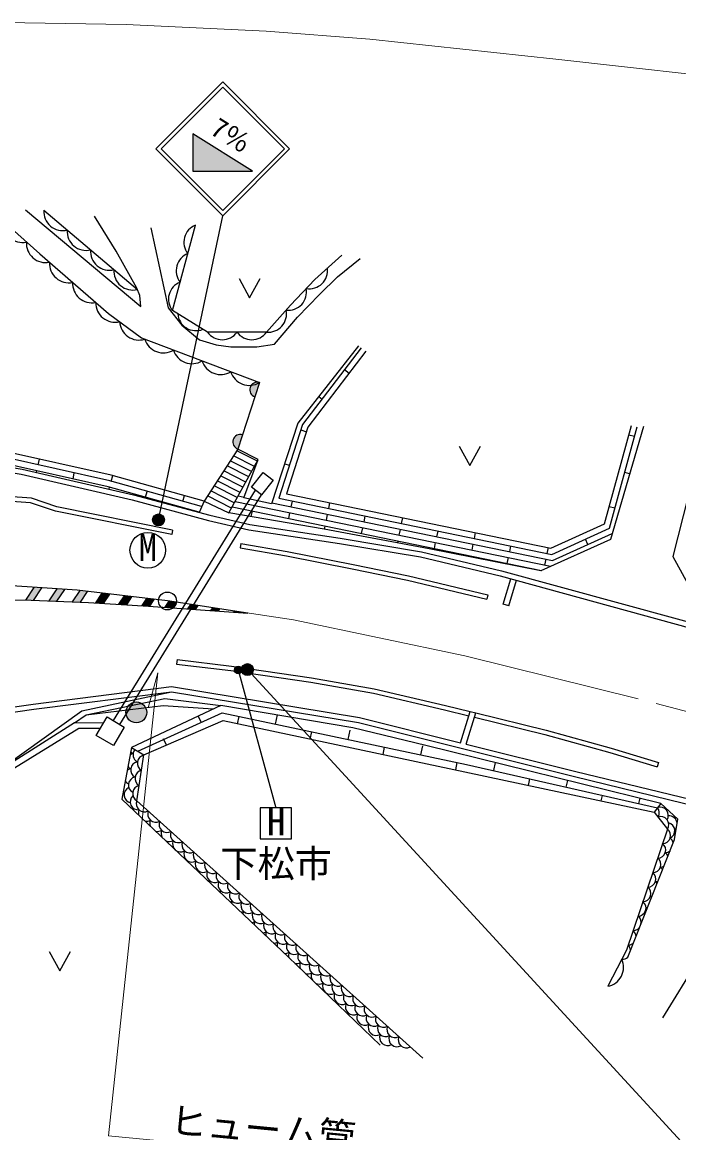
# Model space of a CAD drawing. Units: millimetres at full size, sheet at 1:1000; details may follow other scales. Extents: x 40000 to 680000, y 20000 to 380000.
# Drawn here: x 166030 to 210182, y 263250 to 337932 of the extents above; entities that cross this region are included whole.
import ezdxf
from ezdxf.enums import TextEntityAlignment as Align

# ---------------------------------------------------------------- set-up
doc = ezdxf.new("R2010")
doc.units = ezdxf.units.MM
doc.header["$LTSCALE"] = 1000
doc.linetypes.add('CHAIN', pattern=[18.5, 12, -1.5, 3.5, -1.5])
for name, color, linetype, lineweight in [('M-BGD', 7, 'Continuous', 25), ('M-BGD-EXST', 7, 'Continuous', 25), ('M-BMK', 2, 'CHAIN', 13), ('M-BMK-SRVR', 3, 'Continuous', 25), ('M-STR-HTXT', 7, 'Continuous', 13), ('M-STR-STRC', 7, 'Continuous', 25)]:
    doc.layers.add(name, color=color, linetype=linetype, lineweight=lineweight)
doc.styles.add('ＭＳ ゴシック', font='')
doc.styles.get('ＭＳ ゴシック').set_extended_font_data('MS Gothic')

msp = doc.modelspace()

# ---------------------------------------------------------------- hatches: boundary and pattern name
at = {"layer": 'M-BGD'}
for points in [[(181677, 312749), (181984, 313700, 1)], [(180534, 309230), (180846, 310180, 1)], [(174404, 291519, 0.41421), (173704, 292219, 0.41421), (173004, 291519, 1)]]:
    msp.add_hatch(color=256, dxfattribs=at).paths.add_polyline_path(points)
at = {"layer": 'M-BGD-EXST'}
msp.add_hatch(color=256, dxfattribs=at).paths.add_polyline_path([(180340, 294253, 0.41421), (180679, 294153, 0.41421), (180779, 294492, 1)])
at = {"layer": 'M-STR-STRC'}
for points in [[(177513, 330421), (181513, 327921), (177513, 327921)], [(175531, 304679, 0.41421), (174979, 304801, 0.41421), (174856, 304249, 1)], [(167346, 299895), (166830, 299929), (166262, 299061), (166624, 299058), (166794, 299051)], [(168891, 299792), (168376, 299826), (167843, 299011), (168367, 298991)], [(170415, 299654), (169916, 299714), (169417, 298951), (169941, 298930)], [(171911, 299476), (171413, 299535), (170984, 298880), (171502, 298850)], [(173408, 299298), (172909, 299357), (172537, 298788), (173055, 298758)], [(174905, 299120), (174406, 299179), (174090, 298697), (174512, 298672), (174607, 298665)], [(176390, 298924), (175901, 298998), (175636, 298593), (176150, 298557)], [(177859, 298704), (177370, 298777), (177178, 298485), (177692, 298448)], [(179328, 298483), (178839, 298557), (178720, 298376), (179235, 298340)], [(180307, 298336), (180263, 298268), (180777, 298232), (180797, 298263)], [(181511, 294614, 0.41421), (180959, 294737, 0.41421), (180836, 294184, 1)]]:
    msp.add_hatch(color=256, dxfattribs=at).paths.add_polyline_path(points)

# ---------------------------------------------------------------- linework, layer by layer
at = {"layer": 'M-BGD'}
for p, q in [((167486, 325291), (173772, 319959)), ((187708, 314577), (188026, 314334)), ((185973, 312757), (186190, 312591)), ((184767, 310518), (185148, 310396)), ((207213, 310065), (206828, 310171)), ((167094, 308164), (167181, 308554)), ((181455, 307710), (180024, 308440)), ((181649, 308060), (180244, 308777)), ((181843, 308410), (180463, 309114)), ((166981, 307662), (167006, 307773)), ((181066, 307010), (179585, 307766)), ((181260, 307360), (179805, 308103)), ((183674, 308243), (184003, 308137)), ((169446, 307227), (169533, 307617)), ((172015, 307055), (172123, 307441)), ((180677, 306310), (179146, 307092)), ((180872, 306660), (179366, 307429)), ((206878, 307564), (206547, 307655)), ((171870, 306536), (171907, 306670)), ((172167, 290964), (181721, 306453)), ((174315, 305997), (174423, 306382)), ((180289, 305611), (178707, 306418)), ((180483, 305961), (178927, 306755)), ((172598, 290711), (182116, 306140)), ((176830, 305709), (176938, 306094)), ((178256, 305726), (177924, 304969)), ((180094, 305261), (178488, 306080)), ((180342, 305706), (201565, 301345)), ((180545, 306072), (180955, 305988)), ((184117, 305338), (184198, 305730)), ((186646, 305227), (186727, 305619)), ((176715, 305295), (176723, 305324)), ((180138, 305339), (200939, 301065)), ((181429, 304685), (181512, 305057)), ((183956, 304555), (184037, 304947)), ((186485, 304443), (186566, 304835)), ((189015, 304332), (189095, 304724)), ((205881, 305246), (205495, 305352)), ((186362, 303844), (186405, 304052)), ((191544, 304221), (191625, 304612)), ((176146, 303778), (176087, 303484)), ((188854, 303548), (188934, 303940)), ((191383, 303437), (191464, 303829)), ((193912, 303326), (193993, 303717)), ((196442, 303214), (196522, 303606)), ((203735, 303543), (203735, 303545)), ((180742, 302872), (180691, 302576)), ((191277, 302921), (191303, 303045)), ((193751, 302542), (193832, 302934)), ((196281, 302431), (196361, 302822)), ((198810, 302319), (198891, 302711)), ((201339, 302208), (201420, 302600)), ((204067, 302814), (203901, 303178)), ((196187, 301975), (196200, 302039)), ((198649, 301536), (198730, 301927)), ((201178, 301424), (201259, 301816)), ((198361, 298801), (198884, 300508)), ((198744, 298683), (199270, 300403)), ((197344, 299425), (197275, 299133)), ((198744, 298683), (198361, 298801)), ((176445, 295069), (176409, 294772)), ((177866, 291273), (178061, 290843)), ((183060, 290730), (183191, 291350)), ((195506, 289476), (196148, 291575)), ((195894, 289379), (196538, 291479)), ((196148, 291575), (196538, 291479)), ((180510, 290758), (180614, 291247)), ((185402, 289723), (185506, 290213)), ((187952, 289695), (188083, 290316)), ((173370, 289155), (174217, 288672)), ((175722, 289320), (175535, 289734)), ((190294, 288689), (190398, 289178)), ((192843, 288661), (192975, 289281)), ((195186, 287654), (195289, 288144)), ((197843, 288142), (197720, 287602)), ((208821, 288140), (208734, 287853)), ((200069, 286612), (200168, 287047)), ((202698, 286945), (202596, 286496)), ((204959, 285566), (205044, 285941)), ((207554, 285748), (207473, 285390)), ((208965, 285400), (208529, 284803))]:
    msp.add_line(p, q, dxfattribs=at)
for points in [[(163184, 325944), (167216, 322349), (171828, 318340), (174055, 316700), (181984, 313700), (180539, 309230)], [(166259, 325309), (174004, 318813), (173931, 319553), (173733, 320058), (172343, 322531), (170880, 324894)], [(187514, 322266), (185697, 320625), (184071, 318905), (182461, 317089), (178492, 317089), (176133, 318538), (177691, 324284)], [(174682, 324099), (175846, 318730), (176771, 317551), (177950, 316563), (179082, 316228), (180054, 316101), (181808, 316101), (182987, 316276), (184549, 318108), (186032, 319622), (187227, 320801), (188757, 322043)], [(180609, 320687), (181324, 319392), (182040, 320687)], [(178256, 305726), (172012, 307472), (164770, 309094), (159326, 309951), (155684, 310476), (147078, 310307), (139965, 309806), (133822, 308096), (130027, 306906), (128748, 307944), (130312, 319128), (130108, 319146), (127630, 307814), (130067, 305780)], [(178094, 305356), (171915, 307083), (164695, 308701), (159266, 309556), (155659, 310075), (147096, 309907), (140034, 309410), (133936, 307713), (129942, 306460), (128320, 307776), (129560, 316639)], [(188651, 316160), (184562, 310965), (182791, 305536), (180939, 305945), (181906, 308523)], [(188830, 316044), (184884, 310883), (183291, 305917), (201634, 302147), (205512, 303911), (207392, 310712)], [(189148, 315802), (185244, 310695), (183808, 306219), (201587, 302565), (205176, 304198), (207007, 310819)], [(207807, 310735), (205580, 303137), (200905, 301050), (193394, 302523), (186344, 303848), (179918, 304942)], [(211835, 310124), (209781, 302009), (212047, 297870), (214415, 297354), (215028, 298826), (217189, 298197), (222815, 297195), (230230, 295933), (233036, 295378), (238592, 294229), (243536, 293460), (250664, 292285)], [(98349, 295074), (98602, 295139), (100216, 295595), (103758, 297051), (107712, 298274), (113246, 299888), (121475, 302357), (124626, 303724), (130221, 305838), (135501, 307491), (139976, 308819), (145539, 309143), (151125, 309457), (156372, 309482), (166017, 307885), (173518, 306156), (178650, 304774), (181343, 304148), (187421, 303229), (192889, 302325), (198249, 301045), (214175, 296681)], [(177931, 304986), (171817, 306695), (164620, 308308), (159206, 309160), (155634, 309675), (147114, 309507), (140102, 309014), (134049, 307329), (129805, 305998)], [(195414, 309427), (196130, 308131), (196846, 309427)], [(124758, 303399), (130335, 305507), (135603, 307156), (140037, 308472), (145559, 308794), (151135, 309107), (156344, 309131), (165949, 307541), (173433, 305817), (178565, 304434), (181277, 303804), (187366, 302884), (192820, 301981), (198162, 300706), (214084, 296342)], [(176146, 303778), (168352, 305350), (166648, 305919), (155799, 306681), (140755, 306546), (132090, 304265)], [(176087, 303484), (168275, 305060), (166589, 305622), (155790, 306381), (140795, 306246), (132167, 303975)], [(182814, 305606), (201681, 301729), (205703, 303559)], [(180691, 302576), (183799, 302042), (188229, 301163), (191930, 300401), (197275, 299133)], [(180742, 302872), (183853, 302337), (188288, 301457), (191995, 300694), (197344, 299425)], [(176445, 295069), (180094, 294635), (185481, 293846), (189707, 293100), (194500, 291980), (196148, 291575)], [(176409, 294772), (180054, 294338), (185433, 293550), (189647, 292806), (194430, 291688), (196060, 291288)], [(106502, 282706), (109689, 283934), (113194, 285099), (115896, 285921), (119613, 286857), (125098, 287885), (128950, 288343), (133699, 288685), (137637, 288972), (144241, 289420), (152322, 290092), (157238, 290699), (166755, 292073), (176073, 293256), (188709, 291172), (195506, 289476)], [(106623, 282378), (109807, 283604), (113300, 284765), (115989, 285584), (119688, 286515), (125151, 287539), (128984, 287995), (133724, 288336), (137662, 288623), (144267, 289071), (152358, 289744), (157285, 290352), (166802, 291727), (176066, 292903), (188638, 290829), (203165, 287203), (211603, 285156)], [(163612, 287023), (170029, 291623), (176066, 292903)], [(170320, 291346), (175629, 292455), (179396, 291994)], [(169553, 290817), (170320, 291346), (175506, 291981), (178872, 291748)], [(206757, 275060), (209902, 282966), (210111, 284333), (208965, 285400), (193166, 289295), (188265, 290489), (179396, 291994), (173370, 289155), (172734, 285691), (183935, 275052), (190102, 269141)], [(173794, 288913), (179484, 291486), (195899, 288015), (208747, 285102)], [(196538, 291479), (201255, 290321), (205640, 289109), (208821, 288140)], [(171492, 290786), (169553, 290817), (161160, 285515), (151526, 280597), (136850, 273742)], [(192964, 268274), (173743, 285583), (174217, 288672), (179536, 290964), (195795, 287526), (208529, 284803), (209425, 283674), (206656, 275522), (205403, 273099)], [(196450, 291192), (201180, 290031), (205556, 288821), (208734, 287853)], [(171286, 290436), (169834, 290436), (161332, 285210), (151680, 280282), (136998, 273425)], [(195894, 289379), (203248, 287543), (211685, 285496)], [(209120, 270986), (211499, 274885), (213450, 276724), (217858, 282729)], [(167852, 275435), (168568, 274140), (169283, 275435)]]:
    msp.add_lwpolyline(points, dxfattribs=at)
for points in [[(178256, 305726), (179918, 304942), (181906, 308523), (180539, 309230)], [(182230, 307661), (182901, 307128), (182116, 306140), (181445, 306673)], [(171743, 291213), (172894, 290536), (172159, 289287), (171008, 289964)]]:
    msp.add_lwpolyline(points, close=True, dxfattribs=at)
msp.add_circle((173704, 291519), 700, dxfattribs=at)
for centre, radius, start, end in [((168751, 325189), 1269, 175.40197, 283.98183), ((166034, 324385), 1265, 173.73552, 282.82401), ((178127, 323138), 1226, 110.81978, 218.83033), ((170323, 323856), 1269, 175.40197, 283.98183), ((167607, 323058), 1295, 175.84915, 281.30776), ((171894, 322523), 1269, 175.40197, 283.98183), ((177608, 321223), 1226, 110.81978, 218.83033), ((169166, 321719), 1307, 176.95253, 281.04807), ((173465, 321190), 1269, 175.40197, 283.98183), ((185341, 321232), 1226, 260.0407, 8.05124), ((170722, 320366), 1307, 176.95253, 281.04807), ((177088, 319307), 1226, 110.81978, 218.83033), ((183925, 319791), 1226, 263.11279, 11.12334), ((172279, 319062), 1307, 179.04245, 283.13799), ((177710, 318415), 1226, 184.422, 292.43255), ((182580, 318309), 1226, 264.44023, 12.45078), ((173886, 317872), 1312, 183.61851, 287.13888), ((179484, 317809), 1226, 215.99473, 324.00527), ((181469, 317809), 1226, 215.99473, 324.00527), ((175519, 317000), 1304, 197.06795, 301.49348), ((177447, 316271), 1304, 197.06795, 301.49348), ((179375, 315542), 1304, 197.06795, 301.49348), ((181303, 314812), 1304, 197.06795, 301.49348), ((181830, 313225), 500, 72.08076, 252.08076), ((180690, 309705), 500, 71.81535, 251.81535), ((173584, 288212), 546, 100.50739, 123.77028), ((173740, 289231), 546, 219.70558, 242.05534), ((174028, 288667), 546, 139.96004, 242.05534), ((174311, 288102), 546, 100.50739, 242.05534), ((173432, 287194), 546, 100.50739, 129.00593), ((173584, 288212), 546, 215.42723, 242.05534), ((173871, 287648), 546, 100.50739, 242.05534), ((174155, 287084), 546, 100.50739, 242.05534), ((173432, 287194), 546, 210.19157, 242.05534), ((173715, 286630), 546, 100.50739, 242.05534), ((173431, 285974), 546, 115.49608, 257.04403), ((173999, 286065), 546, 100.50739, 242.05534), ((173840, 285510), 546, 132.74283, 274.29078), ((174246, 285371), 546, 157.22295, 298.7709), ((174384, 284755), 546, 157.22295, 193.40037), ((175012, 284682), 546, 157.22295, 298.7709), ((208323, 284773), 546, 327.64046, 38.07303), ((208930, 284597), 546, 327.64046, 108.61582), ((209526, 284014), 546, 5.12097, 95.42831), ((174384, 284755), 546, 259.54217, 298.7709), ((175150, 284065), 546, 157.22295, 199.12858), ((175778, 283992), 546, 157.22295, 298.7709), ((208964, 283966), 546, 327.64046, 109.18842), ((209365, 283558), 546, 296.10468, 76.20446), ((209526, 284014), 546, 314.2735, 337.52381), ((175150, 284065), 546, 253.81396, 298.7709), ((175916, 283375), 546, 157.22295, 206.28148), ((176544, 283302), 546, 157.22295, 298.7709), ((209089, 283244), 546, 270.46596, 52.01392), ((209270, 282638), 546, 9.53024, 52.01392), ((175916, 283375), 546, 246.66105, 298.7709), ((176682, 282686), 546, 157.22295, 298.7709), ((177310, 282613), 546, 157.22295, 298.7709), ((208757, 282268), 546, 270.46596, 52.01392), ((177448, 281996), 546, 157.22295, 298.7709), ((178076, 281923), 546, 157.22295, 298.7709), ((208426, 281292), 546, 270.46596, 52.01392), ((209270, 282638), 546, 270.46596, 307.0787), ((208938, 281662), 546, 18.97926, 52.01392), ((178214, 281306), 546, 157.22295, 298.7709), ((177586, 281379), 546, 293.28098, 298.7709), ((178352, 280689), 546, 157.22295, 162.83483), ((178842, 281233), 546, 157.22295, 298.7709), ((178980, 280617), 546, 157.22295, 298.7709), ((208938, 281662), 546, 270.46596, 297.62968), ((208607, 280686), 546, 26.87396, 52.01392), ((178352, 280689), 546, 290.10771, 298.7709), ((179118, 280000), 546, 157.22295, 166.09782), ((179607, 280544), 546, 157.22295, 298.7709), ((179745, 279927), 546, 157.22295, 298.7709), ((180373, 279854), 546, 157.22295, 298.7709), ((208094, 280316), 546, 270.46596, 52.01392), ((208607, 280686), 546, 270.46596, 289.73498), ((208275, 279710), 546, 33.90209, 52.01392), ((179118, 280000), 546, 286.84472, 298.7709), ((179883, 279310), 546, 157.22295, 169.47025), ((180511, 279237), 546, 157.22295, 298.7709), ((181139, 279164), 546, 157.22295, 298.7709), ((207763, 279340), 546, 270.46596, 52.01392), ((179883, 279310), 546, 283.47229, 298.7709), ((180649, 278620), 546, 157.22295, 172.97701), ((181277, 278548), 546, 157.22295, 298.7709), ((181905, 278475), 546, 157.22295, 298.7709), ((207432, 278364), 546, 270.46596, 52.01392), ((208275, 279710), 546, 270.46596, 282.70685), ((207944, 278734), 546, 40.38103, 52.01392), ((180649, 278620), 546, 279.96552, 298.7709), ((181415, 277931), 546, 157.22295, 176.65064), ((182043, 277858), 546, 157.22295, 298.7709), ((182671, 277785), 546, 157.22295, 298.7709), ((207944, 278734), 546, 270.46596, 276.22791), ((207612, 277759), 546, 46.49129, 52.01392), ((181415, 277931), 546, 276.2919, 298.7709), ((182181, 277241), 546, 157.22295, 180.53531), ((182809, 277168), 546, 157.22295, 298.7709), ((183437, 277095), 546, 157.22295, 298.7709), ((207100, 277388), 546, 270.46596, 52.01392), ((182181, 277241), 546, 272.40723, 298.7709), ((182947, 276551), 546, 157.22295, 184.69408), ((183575, 276479), 546, 157.22295, 298.7709), ((184203, 276406), 546, 157.22295, 298.7709), ((206769, 276412), 546, 4.62329, 52.01392), ((182947, 276551), 546, 268.24846, 298.7709), ((183713, 275862), 546, 157.22295, 189.22303), ((184341, 275789), 546, 157.22295, 298.7709), ((184969, 275716), 546, 157.22295, 298.7709), ((206769, 276412), 546, 270.46596, 311.98565), ((206398, 275471), 546, 5.41902, 46.52873), ((183713, 275862), 546, 263.71951, 298.7709), ((184479, 275172), 546, 157.22295, 194.30093), ((185106, 275099), 546, 157.22295, 298.7709), ((185734, 275026), 546, 157.22295, 298.7709), ((205156, 274388), 1313, 280.85131, 24.22015), ((206398, 275471), 546, 265.36187, 311.18993), ((184479, 275172), 546, 258.13105, 298.7709), ((185244, 274482), 546, 157.22295, 201.38118), ((185872, 274410), 546, 157.22295, 298.7709), ((186500, 274337), 546, 157.22295, 298.7709), ((185244, 274482), 546, 251.0508, 298.7709), ((186010, 273793), 546, 157.22295, 211.27951), ((186638, 273720), 546, 157.22295, 298.7709), ((187266, 273647), 546, 157.22295, 298.7709), ((186010, 273793), 546, 241.15247, 298.7709), ((186776, 273103), 546, 157.22295, 298.7709), ((187404, 273030), 546, 157.22295, 298.7709), ((187542, 272413), 546, 157.22295, 298.7709), ((188032, 272957), 546, 157.22295, 298.7709), ((188170, 272341), 546, 157.22295, 298.7709), ((188308, 271724), 546, 157.22295, 298.7709), ((188798, 272268), 546, 157.22295, 298.7709), ((188936, 271651), 546, 157.22295, 298.7709), ((189074, 271034), 546, 157.22295, 298.7709), ((189564, 271578), 546, 157.22295, 298.7709), ((189702, 270961), 546, 157.22295, 298.7709), ((190330, 270888), 546, 157.22295, 298.7709), ((189840, 270344), 546, 157.22295, 298.7709), ((190468, 270272), 546, 157.22295, 298.7709), ((191095, 270199), 546, 157.22295, 298.7709), ((190606, 269655), 546, 157.22295, 298.7709), ((191233, 269582), 546, 157.22295, 298.7709), ((191861, 269509), 546, 157.22295, 298.7709)]:
    msp.add_arc(centre, radius, start, end, dxfattribs=at)
at = {"layer": 'M-BGD-EXST'}
for p, q in [((180559, 294372), (183079, 285111)), ((184129, 285111), (182029, 285111)), ((182029, 285111), (182029, 283011)), ((184129, 283011), (184129, 285111)), ((182029, 283011), (184129, 283011))]:
    msp.add_line(p, q, dxfattribs=at)
for centre, radius in [((174476, 302423), 1200), ((180559, 294372), 250)]:
    msp.add_circle(centre, radius, dxfattribs=at)
at = {"layer": 'M-BMK'}
msp.add_lwpolyline([(79311, 279937), (88370, 284762), (93472, 287231), (100458, 290196), (105388, 292075), (110141, 293493), (117750, 295432), (127795, 297688), (135731, 299070), (143743, 299901), (157377, 300335), (162612, 300210), (163791, 300131), (169726, 299736), (175797, 299014), (184281, 297739), (195803, 295330), (208664, 292116), (232746, 285854)], dxfattribs=at)
at = {"layer": 'M-BMK-SRVR'}
msp.add_circle((175797, 299014), 600, dxfattribs=at)
at = {"layer": 'M-STR-HTXT'}
msp.add_line((175139, 294188), (174501, 291817), dxfattribs=at)
for points in [[(78632, 326021), (109299, 332887), (119171, 334670), (131455, 336279), (142134, 337208), (153910, 337828), (163475, 337932), (173018, 337787), (182433, 337340), (189408, 336788), (201913, 335436), (215965, 333880), (249670, 330560), (279905, 327921)], [(175139, 294188), (171829, 263052), (197635, 260561)]]:
    msp.add_lwpolyline(points, dxfattribs=at)
at = {"layer": 'M-STR-STRC'}
for p, q in [((175013, 329421), (179513, 333921)), ((184014, 329421), (179513, 333921)), ((175367, 329421), (179513, 333568)), ((183660, 329421), (179513, 333568)), ((177513, 330421), (177513, 327921)), ((181513, 327921), (177513, 330421)), ((175013, 329421), (179513, 324921)), ((175367, 329421), (179513, 325274)), ((179513, 325274), (183660, 329421)), ((179514, 324921), (184014, 329421)), ((177513, 327921), (181513, 327921)), ((175194, 304464), (179514, 324921)), ((166262, 299061), (166830, 299929)), ((166794, 299051), (167346, 299895)), ((167843, 299011), (168376, 299826)), ((168367, 298991), (168891, 299792)), ((169417, 298951), (169916, 299714)), ((169941, 298930), (170415, 299654)), ((170984, 298880), (171413, 299535)), ((171502, 298850), (171911, 299476)), ((172537, 298788), (172909, 299357)), ((173055, 298758), (173408, 299298)), ((174090, 298697), (174406, 299179)), ((174607, 298665), (174905, 299120)), ((175636, 298593), (175901, 298998)), ((176150, 298557), (176390, 298924)), ((177178, 298485), (177370, 298777)), ((177692, 298448), (177859, 298704)), ((178720, 298376), (178839, 298557)), ((179235, 298340), (179328, 298483)), ((180263, 298268), (180307, 298336)), ((180777, 298232), (180797, 298263)), ((181174, 294399), (212815, 259983))]:
    msp.add_line(p, q, dxfattribs=at)
msp.add_lwpolyline([(181201, 298202), (175797, 299014), (169726, 299736), (162612, 300210), (157377, 300335), (143743, 299901), (135731, 299070), (128204, 297488), (122509, 296151), (118415, 295082), (124337, 295673), (129501, 296043), (134569, 296180), (139765, 297128), (145231, 297926), (150141, 298506), (153966, 298801), (158493, 299014), (163374, 299082), (166624, 299058), (170488, 298909), (174512, 298672)], close=True, dxfattribs=at)
for centre in [(175194, 304464), (181174, 294399)]:
    msp.add_circle(centre, 400, dxfattribs=at)

# ---------------------------------------------------------------- texts
at = {"layer": 'M-BGD-EXST', "style": 'ＭＳ ゴシック'}
for s, p in [('M', (173853, 301144)), ('H', (182482, 282703))]:
    msp.add_text(s, height=1833, dxfattribs=at).set_placement(p, align=Align.BOTTOM_LEFT)
msp.add_text('下松市', height=1833, dxfattribs=at).set_placement((183107, 281353), align=Align.MIDDLE_CENTER)
at = {"layer": 'M-STR-HTXT', "style": 'ＭＳ ゴシック'}
msp.add_text('ヒューム管', height=1833, rotation=354.486, dxfattribs=at).set_placement((175852, 262664), align=Align.BOTTOM_LEFT)
at = {"layer": 'M-STR-STRC', "style": 'ＭＳ ゴシック'}
msp.add_text('7％', height=1320, rotation=327.995, dxfattribs=at).set_placement((179513, 329421), align=Align.BOTTOM_CENTER)

doc.saveas('drawing.dxf')
